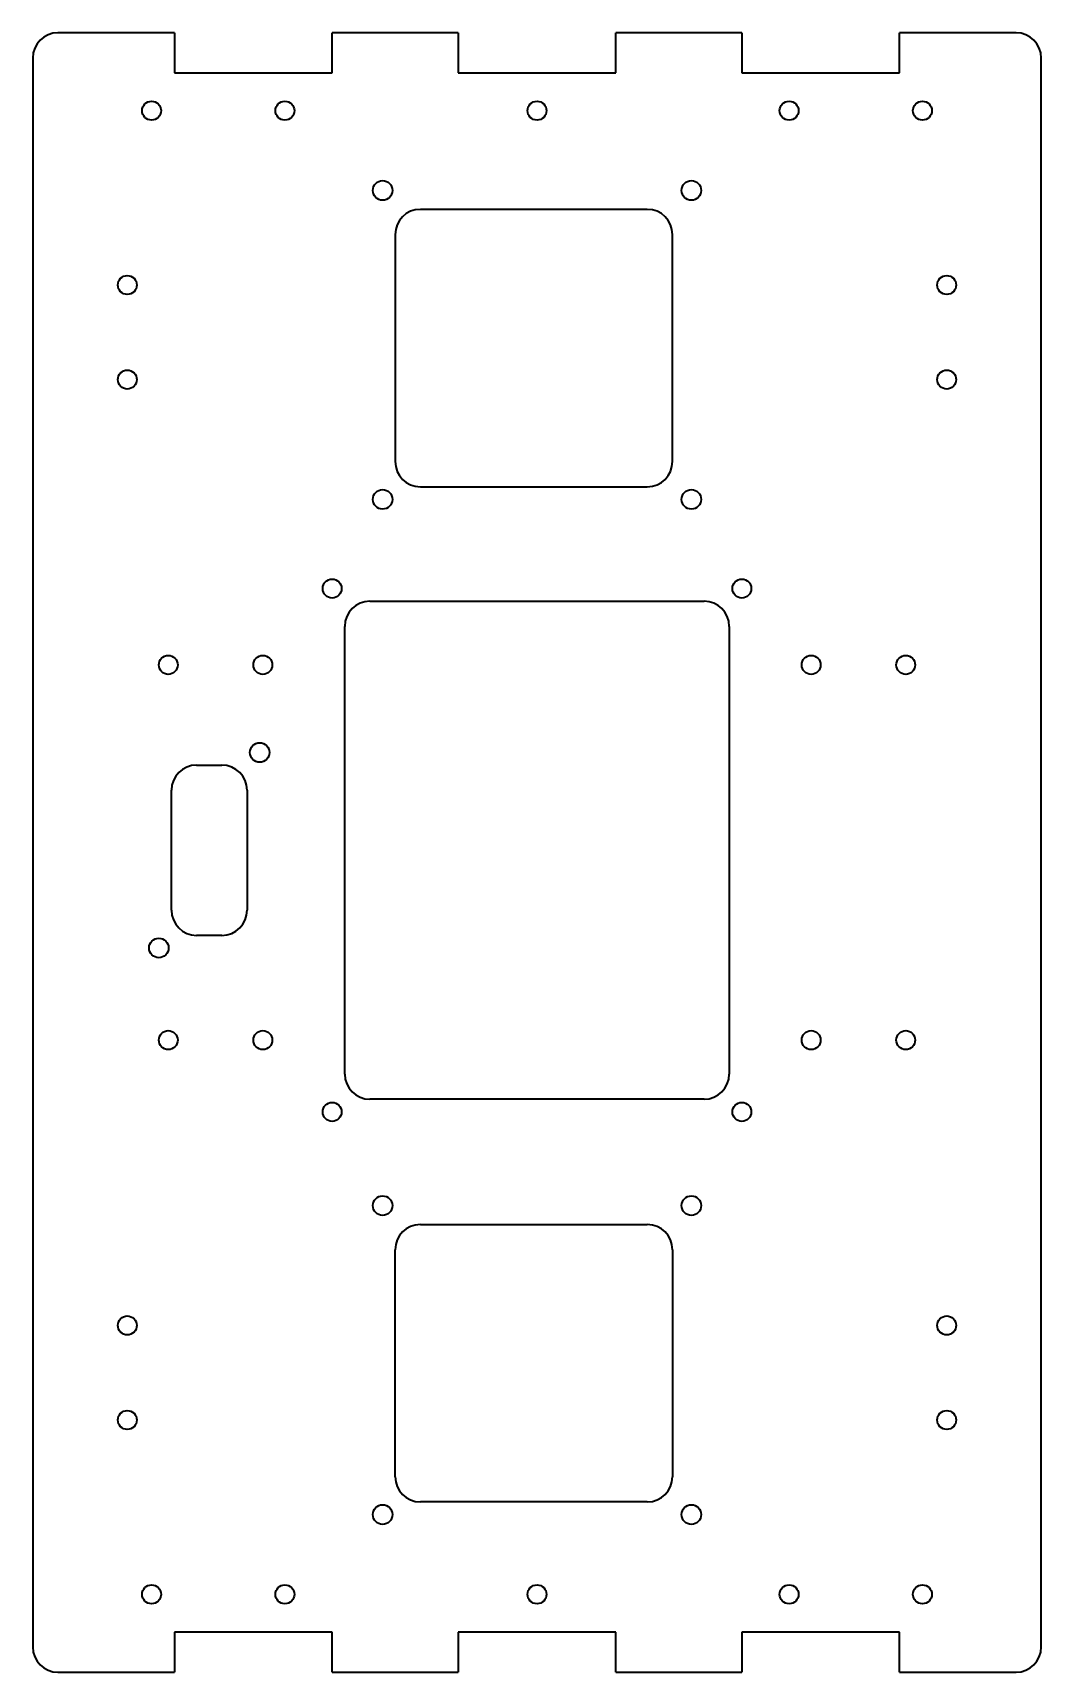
# Model space of a CAD drawing. Header units: millimetres. Extents: x -80 to 80, y -130 to 130.
import ezdxf

# ---------------------------------------------------------------- set-up
doc = ezdxf.new("R2010")
doc.units = ezdxf.units.MM
doc.layers.add('1', color=7, linetype='Continuous', true_color=0xffffff)

msp = doc.modelspace()

# ---------------------------------------------------------------- linework, layer by layer
at = {"layer": '1', "color": 252, "linetype": 'Continuous', "lineweight": 35}
for p, q in [((-57.522755, 130), (-76, 130)), ((-57.522755, 130), (-57.522755, 123.65)), ((-32.522755, 123.65), (-32.522755, 130)), ((-12.5, 130), (-32.522755, 130)), ((-12.5, 130), (-12.5, 123.65)), ((12.5, 123.65), (12.5, 130)), ((32.522755, 130), (12.5, 130)), ((32.522755, 130), (32.522755, 123.65)), ((76, 130), (57.522755, 130)), ((57.522755, 123.65), (57.522755, 130)), ((-80, 126), (-80, -126)), ((80, -126), (80, 126)), ((-57.522755, 123.65), (-32.522755, 123.65)), ((-12.5, 123.65), (12.5, 123.65)), ((32.522755, 123.65), (57.522755, 123.65)), ((17.5, 102), (-18.5, 102)), ((-22.5, 98), (-22.5, 62)), ((21.5, 62), (21.5, 98)), ((-18.5, 58), (17.5, 58)), ((-26.5, 39.859969), (26.5, 39.859969)), ((-30.5, -35.140031), (-30.5, 35.859969)), ((30.5, 35.859969), (30.5, -35.140031)), ((-54, 13.859969), (-50, 13.859969)), ((-58, -9.140031), (-58, 9.859969)), ((-46, 9.859969), (-46, -9.140031)), ((-50, -13.140031), (-54, -13.140031)), ((26.5, -39.140031), (-26.5, -39.140031)), ((-18.5, -59), (17.5, -59)), ((-22.5, -99), (-22.5, -63)), ((21.5, -63), (21.5, -99)), ((17.5, -103), (-18.5, -103)), ((-57.522755, -123.65), (-57.522755, -130)), ((-32.522755, -123.65), (-57.522755, -123.65)), ((-32.522755, -130), (-32.522755, -123.65)), ((-12.5, -123.65), (-12.5, -130)), ((12.5, -123.65), (-12.5, -123.65)), ((12.5, -130), (12.5, -123.65)), ((32.522755, -123.65), (32.522755, -130)), ((57.522755, -123.65), (32.522755, -123.65)), ((57.522755, -130), (57.522755, -123.65)), ((-76, -130), (-57.522755, -130)), ((-32.522755, -130), (-12.5, -130)), ((12.5, -130), (32.522755, -130)), ((57.522755, -130), (76, -130))]:
    msp.add_line(p, q, dxfattribs=at)
for centre, radius in [((-61.15, 117.65), 1.5), ((-40, 117.65), 1.5), ((0, 117.65), 1.5), ((40, 117.65), 1.5), ((61.15, 117.65), 1.5), ((-24.5, 105), 1.55), ((24.5, 105), 1.55), ((-65, 90), 1.5), ((65, 90), 1.5), ((-65, 75), 1.5), ((65, 75), 1.5), ((-24.5, 56), 1.55), ((24.5, 56), 1.55), ((-32.5, 41.859969), 1.5), ((32.5, 41.859969), 1.5), ((-58.5, 29.75), 1.5), ((-43.5, 29.75), 1.5), ((43.5, 29.75), 1.5), ((58.5, 29.75), 1.5), ((-44, 15.859969), 1.55), ((-60, -15.140031), 1.55), ((-58.5, -29.75), 1.5), ((-43.5, -29.75), 1.5), ((43.5, -29.75), 1.5), ((58.5, -29.75), 1.5), ((-32.5, -41.140031), 1.5), ((32.5, -41.140031), 1.5), ((-24.5, -56), 1.55), ((24.5, -56), 1.55), ((-65, -75), 1.5), ((65, -75), 1.5), ((-65, -90), 1.5), ((65, -90), 1.5), ((-24.5, -105), 1.55), ((24.5, -105), 1.55), ((-61.15, -117.65), 1.5), ((-40, -117.65), 1.5), ((0, -117.65), 1.5), ((40, -117.65), 1.5), ((61.15, -117.65), 1.5)]:
    msp.add_circle(centre, radius, dxfattribs=at)
for centre, start, end in [((-76, 126), 90, 180), ((76, 126), 0, 90), ((-18.5, 98), 90, 180), ((17.5, 98), 0, 90), ((-18.5, 62), 180, 270), ((17.5, 62), 270, 0), ((-26.5, 35.859969), 90, 180), ((26.5, 35.859969), 0, 90), ((-54, 9.859969), 90, 180), ((-50, 9.859969), 0, 90), ((-54, -9.140031), 180, 270), ((-50, -9.140031), 270, 0), ((-26.5, -35.140031), 180, 270), ((26.5, -35.140031), 270, 0), ((-18.5, -63), 90, 180), ((17.5, -63), 0, 90), ((-18.5, -99), 180, 270), ((17.5, -99), 270, 0), ((-76, -126), 180, 270), ((76, -126), 270, 0)]:
    msp.add_arc(centre, 4, start, end, dxfattribs=at)

doc.saveas('drawing.dxf')
